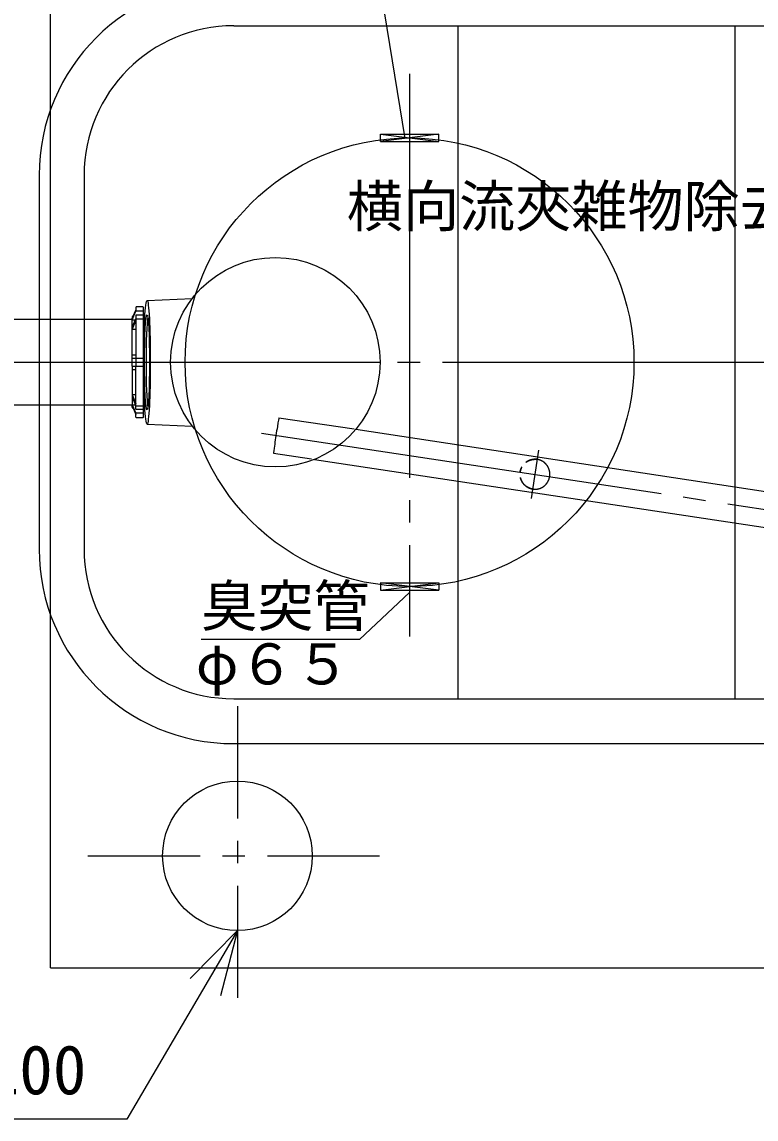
# Model space of a CAD drawing. Units: millimetres, scale not verified. Extents: x -8093 to 8093, y -5792 to 5792.
# Drawn here: x -6463 to -5482, y 74 to 1541 of the extents above; entities that cross this region are included whole.
import ezdxf
from ezdxf.enums import TextEntityAlignment as Align

# ---------------------------------------------------------------- set-up
doc = ezdxf.new("R2010")
doc.units = ezdxf.units.MM
doc.header["$LTSCALE"] = 30
doc.linetypes.add('CHAIN1', pattern=[8, 5, -1, 1, -1])
doc.linetypes.add('LONG_CHAIN', pattern=[21, 18, -1, 1, -1])
doc.layers.add('0-1_00クル-フ-0躯体', color=3, linetype='Continuous', lineweight=25)
doc.layers.add('0-2_00クル-フ-1機器', color=2, linetype='Continuous', lineweight=25)
doc.styles.add('ＭＳ ゴシック', font='')
doc.styles.get('ＭＳ ゴシック').set_extended_font_data('MS Gothic')

msp = doc.modelspace()

# ---------------------------------------------------------------- linework, layer by layer
at = {"layer": '0-1_00クル-フ-0躯体', "color": 4}
for p, q in [((-5951.35, 1385.17), (-6056.27, 2033.66)), ((-5945.4, 777.83), (-6012.18, 714.92)), ((-6012.18, 714.92), (-6223.77, 714.92)), ((-6175.4, 325.87), (-6323.39, 73.86)), ((-6175.4, 325.87), (-6238.7, 261.89)), ((-6175.4, 325.87), (-6198.23, 238.81)), ((-6323.39, 73.86), (-6617.19, 73.86))]:
    msp.add_line(p, q, dxfattribs=at)
at = {"layer": '0-1_00クル-フ-0躯体'}
for p, q in [((-6180.4, 1535.87), (-4800.4, 1535.87)), ((-5880.39, 635.86), (-5880.39, 1535.87)), ((-5510.39, 635.86), (-5510.39, 1535.87)), ((-5984.39, 1390.87), (-5906.39, 1380.87)), ((-5906.39, 1390.87), (-5984.39, 1380.87)), ((-5984.39, 1380.87), (-5906.39, 1380.87)), ((-5906.39, 1380.87), (-5906.39, 1390.87)), ((-6440.4, 1335.87), (-6440.4, 835.87)), ((-6380.4, 1335.87), (-6380.4, 835.87)), ((-6311.25, 1159.13), (-6311.25, 1153.99)), ((-6301.75, 1160.13), (-6310.25, 1160.13)), ((-6301.25, 1159.63), (-6301.25, 1012.1)), ((-6296.22, 1168.55), (-6235.81, 1171.16)), ((-6316.25, 1144.14), (-6311.25, 1155.63)), ((-6316.25, 1142.63), (-6311.25, 1153.99)), ((-6316.25, 1146.13), (-6316.25, 1142.93)), ((-6315.25, 1147.13), (-6314.95, 1147.13)), ((-6301.25, 1153.99), (-6311.25, 1153.99)), ((-6311.25, 1148.42), (-6311.25, 1080.6)), ((-6301.25, 1148.92), (-6310.75, 1148.92)), ((-6316.25, 1142.87), (-6532.23, 1142.87)), ((-6316.25, 1080.6), (-6316.25, 1144.14)), ((-6316.25, 1132.63), (-6311.25, 1144)), ((-6316.25, 1142.63), (-6311.85, 1142.63)), ((-6316.25, 1129.64), (-6311.25, 1141.13)), ((-6311.25, 1129.64), (-6316.25, 1129.64)), ((-6311.25, 1144), (-6301.25, 1144)), ((-6316.25, 1095.63), (-6311.25, 1095.63)), ((-6316.25, 1091.13), (-6301.25, 1091.13)), ((-6264.79, 1085.87), (-5984.79, 1085.87)), ((-6316.25, 1080.6), (-6316.25, 1027.59)), ((-6316.25, 1080.6), (-6301.25, 1080.6)), ((-6316.25, 1076.1), (-6311.25, 1076.1)), ((-6311.25, 1023.32), (-6311.25, 1080.6)), ((-6311.25, 1042.09), (-6316.25, 1042.09)), ((-6316.25, 1042.09), (-6311.25, 1030.6)), ((-6532.23, 1028.87), (-6316.25, 1028.87)), ((-6316.25, 1039.1), (-6311.25, 1027.74)), ((-6316.25, 1029.1), (-6311.85, 1029.1)), ((-6316.25, 1029.1), (-6311.25, 1017.74)), ((-6316.25, 1025.6), (-6316.25, 1028.8)), ((-6316.25, 1027.59), (-6311.25, 1016.1)), ((-6311.25, 1027.74), (-6301.25, 1027.74)), ((-6315.25, 1024.6), (-6314.95, 1024.6)), ((-6301.25, 1017.74), (-6311.25, 1017.74)), ((-6311.25, 1012.6), (-6311.25, 1017.74)), ((-6301.25, 1022.81), (-6310.75, 1022.81)), ((-6301.75, 1011.6), (-6310.25, 1011.6)), ((-6296.22, 1003.18), (-6235.81, 1000.57)), ((-6119.89, 1011.63), (-6019.55, 996.59)), ((-6017.24, 996.24), (-5191.17, 870.93)), ((-6127.01, 964.16), (-6076.5, 956.59)), ((-6072.51, 955.99), (-5191.17, 822.4)), ((-5984.39, 790.87), (-5906.39, 790.87)), ((-5984.39, 780.87), (-5906.39, 790.87)), ((-5906.39, 780.87), (-5984.39, 790.87)), ((-5906.39, 790.87), (-5906.39, 780.87)), ((-6180.4, 635.87), (-4800.4, 635.87)), ((-6180.4, 575.87), (-4800.4, 575.87))]:
    msp.add_line(p, q, dxfattribs=at)
at = {"layer": '0-1_00クル-フ-0躯体', "linetype": 'LONG_CHAIN'}
for p, q in [((-5945.39, 1471.36), (-5945.39, 719.07)), ((-6531.28, 1085.87), (-3878.59, 1085.87)), ((-6143.1, 990.84), (-4932.09, 807.83)), ((-5782.16, 903.7), (-5772.47, 968.33))]:
    msp.add_line(p, q, dxfattribs=at)
at = {"layer": '0-1_00クル-フ-0躯体'}
for points in [[(-5984.39, 1380.87), (-5984.39, 1390.87), (-5906.39, 1390.87)], [(-5783.24, 955.28), (-5783.5, 955.21), (-5783.75, 955.14), (-5783.98, 955.07), (-5784.19, 955), (-5784.39, 954.94), (-5784.58, 954.87), (-5784.77, 954.8), (-5784.97, 954.72), (-5785.17, 954.64), (-5785.39, 954.55), (-5785.62, 954.45), (-5785.86, 954.34), (-5786.11, 954.22), (-5786.36, 954.1), (-5786.62, 953.98), (-5786.87, 953.86), (-5787.1, 953.74), (-5787.33, 953.63), (-5787.53, 953.52), (-5787.72, 953.42), (-5787.9, 953.32), (-5788.08, 953.22), (-5788.24, 953.11), (-5788.42, 953.01), (-5788.59, 952.89), (-5788.78, 952.77), (-5788.97, 952.63), (-5789.18, 952.48), (-5789.4, 952.33), (-5789.61, 952.18), (-5789.83, 952.02)], [(-5789.76, 952.02), (-5789.54, 952.18), (-5789.33, 952.34), (-5789.11, 952.49), (-5788.9, 952.64), (-5788.7, 952.78), (-5788.52, 952.9), (-5788.34, 953.02), (-5788.17, 953.12), (-5788, 953.23), (-5787.82, 953.33), (-5787.64, 953.43), (-5787.45, 953.53), (-5787.24, 953.64), (-5787.02, 953.75), (-5786.78, 953.87), (-5786.53, 953.99), (-5786.27, 954.11), (-5786.02, 954.23), (-5785.76, 954.34), (-5785.52, 954.45), (-5785.29, 954.55), (-5785.08, 954.65), (-5784.87, 954.73), (-5784.68, 954.8), (-5784.49, 954.87), (-5784.29, 954.94), (-5784.1, 955.01), (-5783.89, 955.07), (-5783.66, 955.14), (-5783.42, 955.21), (-5783.16, 955.28), (-5782.89, 955.35), (-5782.62, 955.42), (-5782.34, 955.49), (-5782.07, 955.55), (-5781.81, 955.62), (-5781.56, 955.67), (-5781.33, 955.72), (-5781.12, 955.76)], [(-5774.67, 955.84), (-5774.9, 955.88), (-5774.99, 955.89), (-5775.11, 955.91), (-5775.24, 955.93), (-5775.38, 955.95), (-5775.54, 955.97), (-5775.7, 955.99), (-5775.87, 956.01), (-5776.04, 956.02), (-5776.21, 956.04), (-5776.39, 956.05), (-5776.57, 956.06), (-5776.75, 956.07), (-5776.95, 956.08), (-5777.16, 956.08), (-5777.39, 956.08), (-5777.63, 956.08), (-5777.89, 956.07), (-5778.17, 956.06), (-5778.46, 956.04), (-5778.75, 956.03), (-5779.05, 956.01), (-5779.34, 955.99), (-5779.61, 955.97), (-5779.87, 955.95), (-5780.11, 955.93), (-5780.34, 955.9), (-5780.55, 955.88), (-5780.76, 955.85), (-5780.96, 955.82), (-5781.17, 955.78), (-5781.39, 955.73), (-5781.62, 955.68), (-5781.88, 955.62), (-5782.14, 955.56), (-5782.41, 955.49), (-5782.69, 955.42), (-5782.97, 955.35), (-5783.24, 955.28)], [(-5781.12, 955.76), (-5780.91, 955.8), (-5780.71, 955.83), (-5780.51, 955.86), (-5780.3, 955.89), (-5780.08, 955.91), (-5779.84, 955.94), (-5779.59, 955.96), (-5779.32, 955.98), (-5779.03, 956), (-5778.74, 956.02), (-5778.46, 956.03), (-5778.17, 956.04), (-5777.9, 956.06), (-5777.64, 956.06), (-5777.4, 956.07), (-5777.17, 956.07), (-5776.96, 956.07), (-5776.77, 956.07), (-5776.58, 956.06), (-5776.4, 956.05), (-5776.23, 956.04), (-5776.05, 956.02), (-5775.88, 956.01), (-5775.7, 955.99), (-5775.54, 955.97), (-5775.38, 955.95), (-5775.23, 955.92), (-5775.09, 955.91), (-5774.97, 955.89), (-5774.63, 955.84)], [(-5773.64, 955.68), (-5773.8, 955.71), (-5773.96, 955.73), (-5774.1, 955.76), (-5774.23, 955.78), (-5774.34, 955.8), (-5774.67, 955.84)], [(-5765.44, 951.9), (-5765.59, 952.03), (-5765.76, 952.15), (-5765.92, 952.27), (-5766.1, 952.39), (-5766.29, 952.52), (-5766.5, 952.66), (-5766.73, 952.8), (-5766.96, 952.95), (-5767.2, 953.1), (-5767.44, 953.25), (-5767.68, 953.39), (-5767.91, 953.53), (-5768.13, 953.66), (-5768.33, 953.77), (-5768.53, 953.88), (-5768.71, 953.98), (-5768.9, 954.07), (-5769.08, 954.16), (-5769.27, 954.25), (-5769.48, 954.34), (-5769.7, 954.43), (-5769.94, 954.52), (-5770.19, 954.62), (-5770.46, 954.73), (-5770.73, 954.83), (-5771, 954.93), (-5771.27, 955.02), (-5771.53, 955.11), (-5771.78, 955.2), (-5772.01, 955.27), (-5772.22, 955.34), (-5772.42, 955.4), (-5772.61, 955.45), (-5772.79, 955.5), (-5772.97, 955.54), (-5773.14, 955.58), (-5773.3, 955.62), (-5773.47, 955.65), (-5773.64, 955.68)], [(-5795.4, 945.63), (-5795.52, 945.42), (-5795.63, 945.22), (-5795.73, 945.03), (-5795.83, 944.84), (-5795.92, 944.65), (-5796.01, 944.45), (-5796.1, 944.24), (-5796.2, 944.02), (-5796.29, 943.77), (-5796.4, 943.51), (-5796.5, 943.24), (-5796.6, 942.97), (-5796.7, 942.69), (-5796.8, 942.41), (-5796.89, 942.15), (-5796.98, 941.9), (-5797.05, 941.67), (-5797.12, 941.45), (-5797.18, 941.24), (-5797.23, 941.03), (-5797.29, 940.83), (-5797.33, 940.62), (-5797.38, 940.4), (-5797.43, 940.16), (-5797.47, 939.9), (-5797.52, 939.63), (-5797.56, 939.35), (-5797.61, 939.06), (-5797.65, 938.77), (-5797.69, 938.49)], [(-5797.65, 938.47), (-5797.61, 938.76), (-5797.57, 939.05), (-5797.52, 939.34), (-5797.48, 939.63), (-5797.43, 939.91), (-5797.38, 940.17), (-5797.34, 940.41), (-5797.29, 940.63), (-5797.24, 940.85), (-5797.19, 941.05), (-5797.13, 941.26), (-5797.07, 941.47), (-5797.01, 941.69), (-5796.93, 941.93), (-5796.84, 942.18), (-5796.75, 942.45), (-5796.65, 942.72), (-5796.55, 943), (-5796.45, 943.28), (-5796.34, 943.55), (-5796.24, 943.81), (-5796.14, 944.06), (-5796.04, 944.29), (-5795.95, 944.5), (-5795.86, 944.7), (-5795.76, 944.89), (-5795.67, 945.08), (-5795.56, 945.27), (-5795.46, 945.47), (-5795.33, 945.68)], [(-5759.79, 944.81), (-5759.91, 945.06), (-5760.03, 945.3), (-5760.15, 945.54), (-5760.26, 945.76), (-5760.37, 945.96), (-5760.47, 946.14), (-5760.57, 946.32), (-5760.66, 946.48), (-5760.76, 946.65), (-5760.87, 946.82), (-5760.98, 946.99), (-5761.11, 947.17), (-5761.24, 947.36), (-5761.38, 947.57), (-5761.53, 947.78), (-5761.69, 947.99), (-5761.84, 948.2), (-5762, 948.41), (-5762.15, 948.61), (-5762.29, 948.8), (-5762.43, 948.97), (-5762.56, 949.13), (-5762.69, 949.28), (-5762.82, 949.43), (-5762.95, 949.58), (-5763.09, 949.73), (-5763.23, 949.88), (-5763.39, 950.04), (-5763.57, 950.21), (-5763.76, 950.39), (-5763.95, 950.58), (-5764.15, 950.77), (-5764.36, 950.96), (-5764.56, 951.14), (-5764.75, 951.32), (-5764.94, 951.48), (-5765.11, 951.63), (-5765.28, 951.77), (-5765.44, 951.9)], [(-5757.83, 935.34), (-5757.83, 935.56), (-5757.83, 935.79), (-5757.83, 936.03), (-5757.83, 936.3), (-5757.84, 936.58), (-5757.85, 936.86), (-5757.87, 937.16), (-5757.88, 937.45), (-5757.9, 937.74), (-5757.92, 938.02), (-5757.94, 938.28), (-5757.96, 938.53), (-5757.99, 938.75), (-5758.01, 938.97), (-5758.04, 939.18), (-5758.08, 939.39), (-5758.12, 939.6), (-5758.16, 939.82), (-5758.21, 940.06), (-5758.27, 940.31), (-5758.33, 940.58), (-5758.4, 940.86), (-5758.47, 941.14), (-5758.54, 941.42), (-5758.61, 941.7), (-5758.69, 941.96), (-5758.76, 942.21), (-5758.83, 942.43), (-5758.89, 942.65), (-5758.96, 942.85), (-5759.03, 943.04), (-5759.1, 943.23), (-5759.18, 943.43), (-5759.26, 943.63), (-5759.35, 943.84), (-5759.45, 944.07), (-5759.56, 944.31), (-5759.68, 944.56), (-5759.79, 944.81)], [(-5794.91, 925.82), (-5795.01, 925.99), (-5795.12, 926.18), (-5795.22, 926.38), (-5795.34, 926.59), (-5795.46, 926.83), (-5795.58, 927.07), (-5795.71, 927.32), (-5795.83, 927.57), (-5795.95, 927.81), (-5796.06, 928.05), (-5796.17, 928.28), (-5796.27, 928.49), (-5796.35, 928.69), (-5796.43, 928.89), (-5796.51, 929.08), (-5796.58, 929.27), (-5796.65, 929.47), (-5796.72, 929.68), (-5796.79, 929.91), (-5796.87, 930.16), (-5796.94, 930.42), (-5797.02, 930.7), (-5797.1, 930.98), (-5797.17, 931.26), (-5797.25, 931.54)], [(-5797.23, 931.33), (-5797.16, 931.04), (-5797.08, 930.76), (-5797, 930.49), (-5796.93, 930.22), (-5796.85, 929.97), (-5796.78, 929.75), (-5796.71, 929.53), (-5796.64, 929.33), (-5796.57, 929.14), (-5796.5, 928.95), (-5796.42, 928.75), (-5796.33, 928.55), (-5796.23, 928.33), (-5796.13, 928.11), (-5796.02, 927.87), (-5795.9, 927.62), (-5795.77, 927.37), (-5795.65, 927.12), (-5795.52, 926.87), (-5795.4, 926.64), (-5795.29, 926.42), (-5795.18, 926.21), (-5795.07, 926.03), (-5794.97, 925.85), (-5794.87, 925.69), (-5794.77, 925.52), (-5794.66, 925.35), (-5794.54, 925.18), (-5794.41, 925), (-5794.27, 924.8), (-5794.12, 924.6), (-5793.97, 924.39), (-5793.81, 924.17), (-5793.65, 923.96), (-5793.49, 923.75), (-5793.33, 923.55), (-5793.18, 923.36), (-5793.04, 923.19), (-5792.91, 923.03)], [(-5788.55, 919.32), (-5788.78, 919.46), (-5788.99, 919.6), (-5789.18, 919.73), (-5789.37, 919.85), (-5789.54, 919.97), (-5789.7, 920.09), (-5789.86, 920.21), (-5790.03, 920.34), (-5790.2, 920.48), (-5790.37, 920.63), (-5790.57, 920.8), (-5790.77, 920.97), (-5790.97, 921.16), (-5791.18, 921.34), (-5791.39, 921.54), (-5791.6, 921.72), (-5791.79, 921.91), (-5791.97, 922.08), (-5792.14, 922.24), (-5792.29, 922.4), (-5792.43, 922.55), (-5792.57, 922.69), (-5792.71, 922.84), (-5792.84, 923), (-5792.98, 923.16), (-5793.12, 923.34), (-5793.27, 923.52), (-5793.42, 923.72), (-5793.58, 923.93), (-5793.75, 924.15), (-5793.91, 924.36), (-5794.06, 924.57), (-5794.21, 924.78), (-5794.35, 924.97), (-5794.48, 925.15), (-5794.59, 925.32), (-5794.7, 925.49), (-5794.81, 925.65), (-5794.91, 925.82)], [(-5766.88, 919.27), (-5766.7, 919.39), (-5766.51, 919.53), (-5766.3, 919.68), (-5766.1, 919.83), (-5765.89, 919.99), (-5765.67, 920.15), (-5765.47, 920.3), (-5765.27, 920.46), (-5765.09, 920.6), (-5764.92, 920.74), (-5764.76, 920.87), (-5764.61, 921), (-5764.46, 921.13), (-5764.32, 921.26), (-5764.18, 921.4), (-5764.03, 921.55), (-5763.87, 921.71), (-5763.69, 921.88), (-5763.51, 922.07), (-5763.33, 922.27), (-5763.14, 922.47), (-5762.96, 922.68), (-5762.77, 922.88), (-5762.6, 923.08), (-5762.43, 923.27), (-5762.28, 923.45), (-5762.15, 923.61), (-5762.01, 923.78), (-5761.89, 923.94), (-5761.77, 924.11), (-5761.64, 924.28), (-5761.52, 924.46), (-5761.39, 924.66), (-5761.25, 924.87), (-5761.1, 925.11), (-5760.95, 925.35), (-5760.8, 925.59), (-5760.65, 925.84), (-5760.5, 926.09)], [(-5760.5, 926.09), (-5760.36, 926.33), (-5760.23, 926.55), (-5760.12, 926.76), (-5760.01, 926.96), (-5759.91, 927.15), (-5759.82, 927.34), (-5759.73, 927.53), (-5759.64, 927.73), (-5759.55, 927.94), (-5759.46, 928.17), (-5759.36, 928.41), (-5759.26, 928.67), (-5759.16, 928.95), (-5759.06, 929.22), (-5758.96, 929.5), (-5758.86, 929.77), (-5758.77, 930.04), (-5758.69, 930.29), (-5758.62, 930.52), (-5758.55, 930.74), (-5758.49, 930.95), (-5758.44, 931.16), (-5758.39, 931.36), (-5758.34, 931.57), (-5758.29, 931.8), (-5758.25, 932.03), (-5758.2, 932.29), (-5758.16, 932.56), (-5758.11, 932.84), (-5758.07, 933.13), (-5758.03, 933.42), (-5757.99, 933.7), (-5757.95, 933.98), (-5757.92, 934.24), (-5757.89, 934.48), (-5757.87, 934.7), (-5757.85, 934.92), (-5757.84, 935.13), (-5757.83, 935.34)], [(-5792.91, 923.03), (-5792.78, 922.88), (-5792.65, 922.73), (-5792.51, 922.58), (-5792.37, 922.43), (-5792.22, 922.28), (-5792.05, 922.12), (-5791.87, 921.94), (-5791.68, 921.76), (-5791.48, 921.57), (-5791.27, 921.38), (-5791.06, 921.19), (-5790.86, 921.01), (-5790.65, 920.83), (-5790.46, 920.67), (-5790.29, 920.52), (-5790.12, 920.38), (-5789.95, 920.25), (-5789.79, 920.12), (-5789.62, 920), (-5789.45, 919.88), (-5789.27, 919.75), (-5789.07, 919.62), (-5788.86, 919.48), (-5788.63, 919.34), (-5788.39, 919.19), (-5788.15, 919.04), (-5787.9, 918.89), (-5787.66, 918.75), (-5787.42, 918.61), (-5787.2, 918.48), (-5786.99, 918.36), (-5786.8, 918.26), (-5786.61, 918.16), (-5786.42, 918.07), (-5786.23, 917.98), (-5786.03, 917.89), (-5785.83, 917.8), (-5785.6, 917.71), (-5785.36, 917.61)], [(-5780.56, 916.28), (-5780.8, 916.32), (-5780.9, 916.33), (-5781.02, 916.35), (-5781.15, 916.37), (-5781.3, 916.4), (-5781.46, 916.42), (-5781.63, 916.45), (-5781.8, 916.49), (-5781.97, 916.52), (-5782.14, 916.56), (-5782.32, 916.6), (-5782.49, 916.64), (-5782.67, 916.69), (-5782.86, 916.74), (-5783.06, 916.8), (-5783.27, 916.87), (-5783.5, 916.95), (-5783.75, 917.03), (-5784, 917.12), (-5784.27, 917.22), (-5784.54, 917.32), (-5784.81, 917.42), (-5785.08, 917.52), (-5785.33, 917.62), (-5785.57, 917.71), (-5785.79, 917.8), (-5785.99, 917.89), (-5786.19, 917.98), (-5786.37, 918.07), (-5786.55, 918.16), (-5786.74, 918.25), (-5786.93, 918.36), (-5787.14, 918.47), (-5787.36, 918.6), (-5787.59, 918.73), (-5787.83, 918.88), (-5788.07, 919.02), (-5788.31, 919.17), (-5788.55, 919.32)], [(-5785.36, 917.61), (-5785.1, 917.51), (-5784.83, 917.41), (-5784.56, 917.31), (-5784.28, 917.21), (-5784.01, 917.11), (-5783.75, 917.02), (-5783.5, 916.93), (-5783.27, 916.86), (-5783.05, 916.79), (-5782.84, 916.73), (-5782.63, 916.68), (-5782.42, 916.62), (-5782.21, 916.57), (-5781.98, 916.53), (-5781.73, 916.48), (-5781.47, 916.43), (-5781.19, 916.38), (-5780.89, 916.34), (-5780.6, 916.29), (-5780.3, 916.25), (-5780.01, 916.21), (-5779.72, 916.17), (-5779.46, 916.14), (-5779.21, 916.11), (-5778.98, 916.09), (-5778.76, 916.08), (-5778.55, 916.06), (-5778.33, 916.05), (-5778.12, 916.05), (-5777.89, 916.05), (-5777.65, 916.06), (-5777.39, 916.06), (-5777.11, 916.07), (-5776.82, 916.09), (-5776.53, 916.1), (-5776.25, 916.12), (-5775.96, 916.14), (-5775.69, 916.16), (-5775.43, 916.18)], [(-5775.43, 916.18), (-5775.19, 916.21), (-5774.97, 916.23), (-5774.76, 916.26), (-5774.56, 916.29), (-5774.36, 916.32), (-5774.15, 916.36), (-5773.93, 916.41), (-5773.7, 916.46), (-5773.46, 916.52), (-5773.2, 916.58), (-5772.93, 916.65), (-5772.65, 916.72), (-5772.38, 916.79), (-5772.12, 916.86), (-5771.86, 916.94), (-5771.62, 917.01), (-5771.39, 917.07), (-5771.19, 917.14), (-5770.99, 917.21), (-5770.8, 917.28), (-5770.61, 917.35), (-5770.42, 917.43), (-5770.23, 917.51), (-5770.01, 917.6), (-5769.79, 917.71), (-5769.55, 917.82), (-5769.31, 917.93), (-5769.06, 918.05), (-5768.81, 918.18), (-5768.57, 918.3), (-5768.33, 918.42), (-5768.12, 918.53), (-5767.92, 918.64), (-5767.73, 918.74), (-5767.56, 918.84), (-5767.39, 918.94), (-5767.22, 919.05), (-5767.05, 919.15), (-5766.88, 919.27)], [(-5984.39, 790.87), (-5984.39, 780.87), (-5906.39, 780.87)]]:
    msp.add_lwpolyline(points, dxfattribs=at)
for centre, radius in [((-5945.39, 1085.87), 300), ((-6124.79, 1085.87), 140)]:
    msp.add_circle(centre, radius, dxfattribs=at)
for centre, radius, start, end in [((-6180.4, 1335.87), 260, 90, 180), ((-6180.4, 1335.87), 200, 90, 180), ((-6310.25, 1159.13), 1, 90, 180), ((-6301.75, 1159.63), 0.499, 0, 90), ((-6315.25, 1146.13), 1, 90, 180), ((-6310.75, 1148.42), 0.499, 90, 180), ((-6315.25, 1025.6), 1, 180, 270), ((-6310.75, 1023.32), 0.499, 180, 270), ((-6310.25, 1012.6), 1, 180, 270), ((-6301.75, 1012.1), 0.499, 270, 0), ((-6180.4, 835.87), 260, 180, 270), ((-6180.4, 835.87), 200, 180, 270)]:
    msp.add_arc(centre, radius, start, end, dxfattribs=at)
for centre, major_axis in [((-6296.21, 1085.87), (0, 82.69)), ((-6296.22, 1085.87), (0, 63.5))]:
    msp.add_ellipse(centre, major_axis=major_axis, ratio=0.052408, dxfattribs=at)
for centre, major_axis, ratio, start_param, end_param in [((-6294.22, 1085.87), (0, -63.5), 0.052408, 3.4472318, 5.9775462), ((-6123.45, 987.9), (3.56, 23.73), 0.019197, 6.2831853, 9.424778)]:
    msp.add_ellipse(centre, major_axis=major_axis, ratio=ratio, start_param=start_param, end_param=end_param, dxfattribs=at)
at = {"layer": '0-2_00クル-フ-1機器'}
for q in [(-6425.4, 1895.87), (-4555.4, 275.87)]:
    msp.add_line((-6425.4, 275.87), q, dxfattribs=at)
at = {"layer": '0-2_00クル-フ-1機器', "linetype": 'CHAIN1'}
for p, q in [((-6175.4, 625.87), (-6175.4, 225.87)), ((-6375.4, 425.87), (-5975.4, 425.87))]:
    msp.add_line(p, q, dxfattribs=at)
at = {"layer": '0-2_00クル-フ-1機器'}
msp.add_circle((-6175.4, 425.87), 100, dxfattribs=at)

# ---------------------------------------------------------------- texts
at = {"layer": '0-1_00クル-フ-0躯体', "color": 4, "style": 'ＭＳ ゴシック'}
for s, height, p in [('横向流夾雑物除去槽', 54.99, (-6029.2, 1250.5)), ('臭突管', 54.99, (-6223.77, 716.11)), ('φ６５', 54.99, (-6230.94, 638.5)), ('φ200', 65.98, (-6580.17, 87.13))]:
    msp.add_text(s, height=height, dxfattribs=at).set_placement(p, align=Align.BOTTOM_LEFT)

doc.saveas('drawing.dxf')
